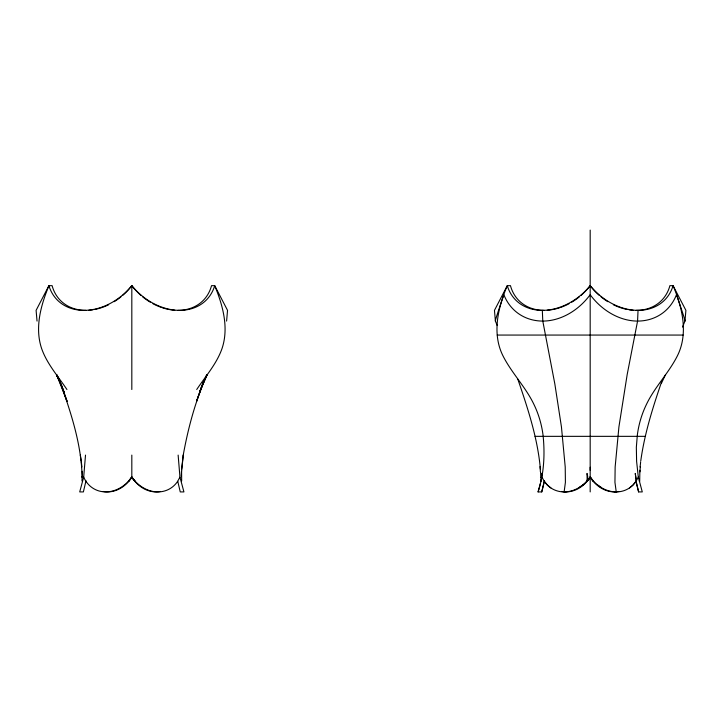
<?xml version="1.0" encoding="UTF-8"?>
<svg xmlns="http://www.w3.org/2000/svg" width="722" height="722" viewBox="0 0 722 722"><rect width="100%" height="100%" fill="white"/><g stroke="black" fill="none" stroke-linecap="round" stroke-linejoin="round"><path stroke-width="1.08" d="M590.181 470.419L590.181 467.215M85.512 455.095L83.689 477.098L79.718 491.917L83.382 491.917L85.999 480.78M181.285 475.879L181.448 471.295M540.76 477.756L540.634 472.45M81.983 480.951L82.1 476.421L82.109 477.305C81.55 445.068 71.325 413.905 60.729 383.779L64.05 392.046L56.912 374.898L60.585 383.301L56.749 375.422M682.507 327.084L684.961 321.082L685.9 310.361L673.075 285.659A55.062 42.327 43.9 0 1 638.04 310.361L637.571 321.082L627.21 374.384L618.916 426.919L615.144 466.981L614.945 482.341L616.236 491.917L614.395 491.917M544.46 481.195L541.744 491.917L538.08 491.917L540.354 483.406M639.963 471.845L640.315 466.602M181.592 469.138L183.253 455.013L181.601 471.845L181.664 480.951M639.872 470.266L639.692 481.421M226.6 321.082L227.538 310.361L214.714 285.659L211.537 285.659A52.174 40.423 45 0 1 177.847 310.361M538.08 491.917C544.072 473.587 545.065 453.939 543.007 434.852A89.42 77.434 90 0 0 534.19 404.97C525.941 387.299 511.79 373.301 503.026 355.946C491.754 333.609 498.027 307.5 507.286 285.659L510.463 285.659A52.174 40.423 -45 0 0 544.153 310.361M640.107 466.981L640.631 462.143M541.058 480.807L541.933 473.433L540.904 481.357M640.73 461.168C644.412 434.075 652.679 407.867 661.523 382.082M541.744 491.917L544.361 480.78M202.485 384.005L196.528 401.351L202.909 383.779L199.588 392.046L206.727 374.898L203.053 383.301L206.889 375.422M661.415 383.301L665.26 375.16M206.898 375.16L203.053 383.301L206.898 375.16C195.518 400.493 188.153 427.821 183.253 455.013M636.29 480.825L635.261 473.433L636.308 480.807L633.023 485.013L629.449 487.973M178.135 455.095L179.949 477.098L177.648 481.357A32.833 27.472 61.8 0 1 131.819 477.098A32.833 27.472 -61.8 0 1 83.689 477.098M636.208 310.361A52.174 40.423 45 0 0 669.899 285.659L673.075 285.659C682.335 307.5 688.607 333.609 677.335 355.946C668.572 373.301 654.421 387.299 646.172 404.979A89.42 77.434 90 0 0 637.355 434.852L636.344 447.315L636.605 461.34L638.311 477.098L636.01 481.357A32.833 27.472 61.8 0 1 590.181 477.098A29.737 25.071 -64.8 0 1 561.481 491.465M196.718 389.519C205.59 376.207 216.6 363.969 221.988 348.654C229.073 327.734 222.8 305.316 214.714 285.659A55.062 42.327 43.9 0 1 179.679 310.361A55.062 42.327 43.9 0 1 131.819 285.659A55.062 42.327 -43.9 0 1 83.96 310.361A55.062 42.327 -43.9 0 1 48.925 285.659L36.1 310.361L37.039 321.082M128.76 481.321L131.819 477.098L131.819 455.095M587.121 481.321L590.181 477.098A29.737 25.071 64.8 0 0 618.88 491.465M128.372 481.357L131.819 477.098A29.737 25.071 64.8 0 0 160.519 491.465M542.051 477.098A32.833 27.472 -61.8 0 0 578.403 487.973C584.369 483.803 589.748 481.845 587.013 473.433L587.157 480.825M586.733 481.357L590.181 477.098L593.628 481.357L593.204 480.825M80.332 455.031L81.27 461.168M497.241 335.062L683.111 335.062M535.02 436.341L645.342 436.341M565.958 491.917L564.126 491.917L565.407 482.341L565.218 466.981L561.445 426.919L554.848 384.005L542.791 321.082L542.321 310.361A55.062 42.327 -43.9 0 1 507.286 285.659L494.462 310.361L495.4 321.082L497.151 325.36M635.901 481.195L638.618 491.917L642.282 491.917L638.311 477.098M597.59 485.013L601.083 487.377M550.913 487.973L547.33 485.013L544.352 481.357M103.12 491.465A29.737 25.071 -64.8 0 0 131.819 477.098L135.267 481.357M593.24 481.321L590.181 477.098A32.833 27.472 -61.8 0 1 579.297 487.44M131.819 477.098L134.879 481.321M66.929 389.519C58.049 376.207 47.047 363.969 41.659 348.654C34.566 327.734 40.847 305.316 48.925 285.659L52.101 285.659A52.174 40.423 -45 0 0 85.792 310.361M56.74 375.16L60.585 383.301L56.749 375.16L67.11 401.351L61.153 384.005M517.818 379.194C527.845 408.426 537.673 438.218 540.408 469.174M179.949 477.098L183.92 491.917L180.256 491.917L177.765 481.321M639.313 480.825L639.457 481.357M636.127 481.321L638.618 491.917M81.369 462.143L81.893 466.981M82.2 471.295L82.353 475.879M540.038 466.602L540.399 471.845M590.181 230.083L590.181 491.917M122.55 295.515A52.174 40.423 -45 0 0 131.819 285.659L131.819 389.519M120.953 296.859A52.174 40.423 -45 0 1 114.229 301.661M108.67 304.747A52.174 40.423 -45 0 1 95.124 309.404M93.03 309.783A52.174 40.423 -45 0 1 88.869 310.252M174.778 310.252A52.174 40.423 45 0 1 169.562 309.603M168.524 309.404A52.174 40.423 45 0 1 162.215 307.725M161.177 307.364A52.174 40.423 45 0 1 152.947 303.709M150.293 302.202A52.174 40.423 45 0 1 142.685 296.859M141.088 295.515A52.174 40.423 45 0 1 131.819 285.659M638.04 310.361A55.062 42.327 43.9 0 1 590.181 285.659A55.062 42.327 -43.9 0 1 542.321 310.361M684.961 321.082A58.121 1.164 70.1 0 0 676.469 294.729A58.121 47.896 53 0 1 637.571 321.082A58.121 46.731 55.1 0 1 590.181 294.729A58.121 46.731 -55.1 0 1 542.791 321.082A58.121 47.896 -53 0 1 503.884 294.729A58.121 1.164 -70.1 0 0 495.4 321.082M633.131 310.252A52.174 40.423 45 0 1 628.97 309.783M626.876 309.404A52.174 40.423 45 0 1 613.33 304.747M607.771 301.661A52.174 40.423 45 0 1 601.047 296.859M599.45 295.515A52.174 40.423 45 0 1 590.181 285.659A52.174 40.423 -45 0 1 580.912 295.515M579.315 296.859A52.174 40.423 -45 0 1 571.707 302.202M569.053 303.709A52.174 40.423 -45 0 1 560.823 307.364M559.785 307.725A52.174 40.423 -45 0 1 553.476 309.404M552.438 309.603A52.174 40.423 -45 0 1 547.222 310.252"/></g></svg>
